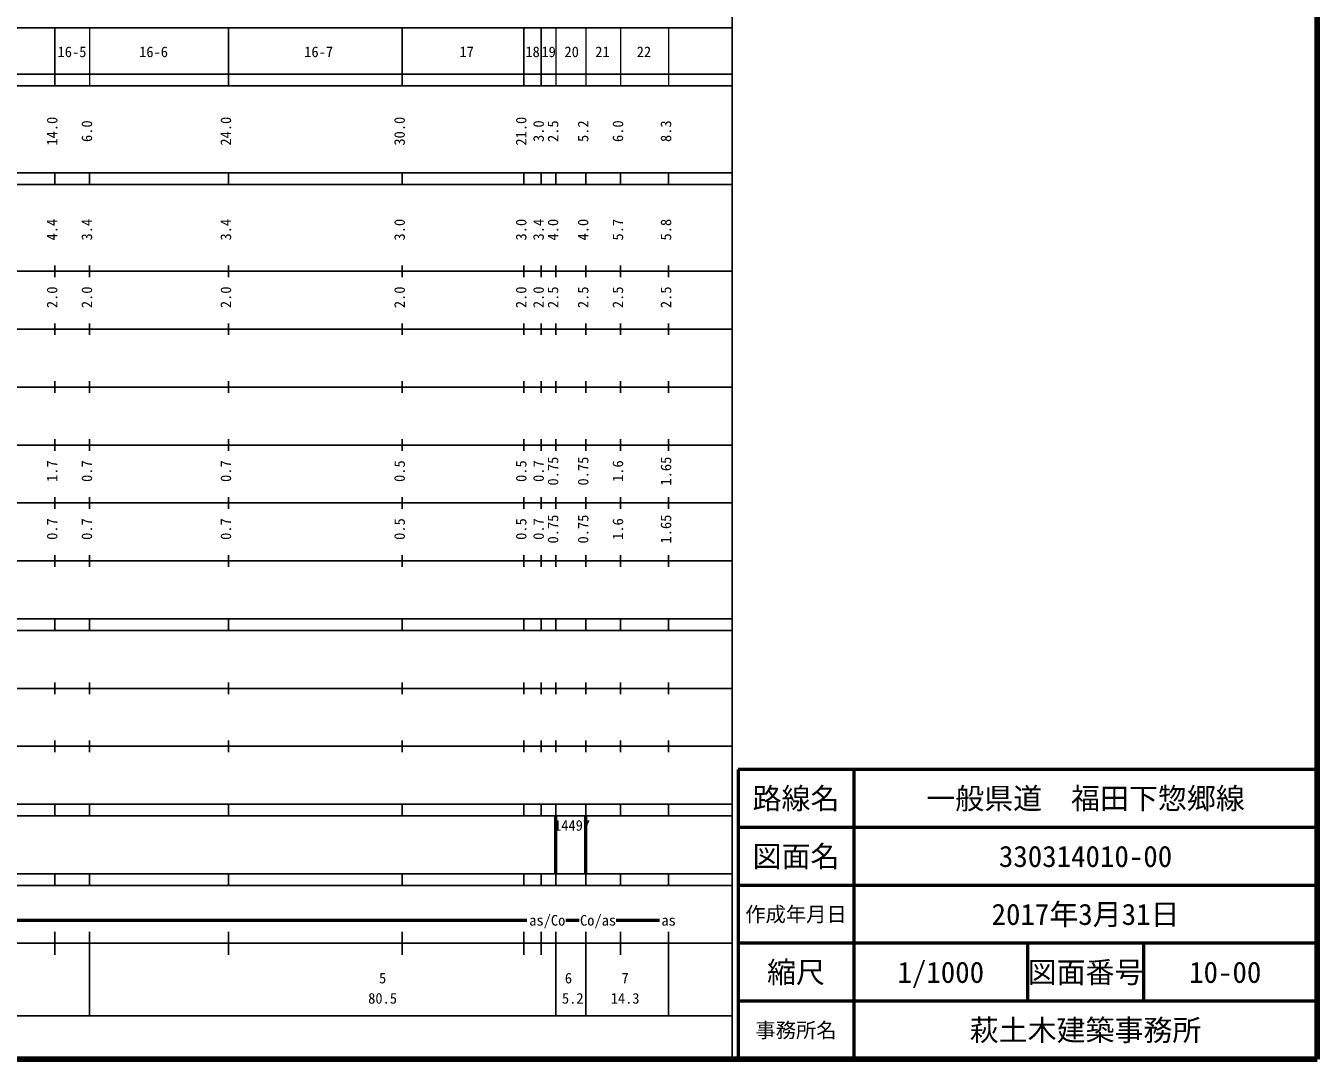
# Model space of a CAD drawing. Units: millimetres on the paper, enlarged 1000 times. Extents: x 40000 to 680000, y 20000 to 380000.
# Drawn here: x 456999 to 680000, y 20000 to 198357 of the extents above; entities that cross this region are included whole.
import ezdxf
from ezdxf.enums import TextEntityAlignment as Align

# ---------------------------------------------------------------- set-up
doc = ezdxf.new("R2010")
doc.units = ezdxf.units.MM
doc.header["$LTSCALE"] = 1000
for name, color, linetype, lineweight in [('M-TTL', 2, 'Continuous', 140), ('M-TTL-BAND', 7, 'Continuous', 25), ('M-TTL-FRAM', 2, 'Continuous', 50), ('M-TTL-LINE', 7, 'Continuous', 50), ('M-TTL-TXT', 7, 'Continuous', 13)]:
    doc.layers.add(name, color=color, linetype=linetype, lineweight=lineweight)
doc.styles.add('ＭＳ ゴシック', font='')
doc.styles.get('ＭＳ ゴシック').set_extended_font_data('MS Gothic')

msp = doc.modelspace()

# ---------------------------------------------------------------- linework, layer by layer
at = {"layer": 'M-TTL'}
for p, q in [((680000, 20000), (680000, 380000)), ((40000, 20000), (680000, 20000))]:
    msp.add_line(p, q, dxfattribs=at)
at = {"layer": 'M-TTL-BAND'}
for p, q in [((579000, 20000), (579000, 370000)), ((68000, 198000), (579000, 198000)), ((462000, 198000), (462000, 188000)), ((492000, 198000), (492000, 188000)), ((522000, 198000), (522000, 188000)), ((543000, 198000), (543000, 188000)), ((546000, 198000), (546000, 188000)), ((40000, 190000), (579000, 190000)), ((40000, 188000), (579000, 188000)), ((40000, 173000), (579000, 173000)), ((462000, 171000), (462000, 173000)), ((468000, 171000), (468000, 173000)), ((492000, 171000), (492000, 173000)), ((522000, 171000), (522000, 173000)), ((543000, 171000), (543000, 173000)), ((546000, 171000), (546000, 173000)), ((548500, 171000), (548500, 173000)), ((553700, 171000), (553700, 173000)), ((559700, 171000), (559700, 173000)), ((568000, 171000), (568000, 173000)), ((40000, 171000), (579000, 171000)), ((462000, 155000), (462000, 157000)), ((468000, 155000), (468000, 157000)), ((492000, 155000), (492000, 157000)), ((522000, 155000), (522000, 157000)), ((543000, 155000), (543000, 157000)), ((546000, 155000), (546000, 157000)), ((548500, 155000), (548500, 157000)), ((553700, 155000), (553700, 157000)), ((559700, 155000), (559700, 157000)), ((568000, 155000), (568000, 157000)), ((40000, 156000), (579000, 156000)), ((46000, 146000), (579000, 146000)), ((462000, 145000), (462000, 147000)), ((468000, 145000), (468000, 147000)), ((492000, 145000), (492000, 147000)), ((522000, 145000), (522000, 147000)), ((543000, 145000), (543000, 147000)), ((546000, 145000), (546000, 147000)), ((548500, 145000), (548500, 147000)), ((553700, 145000), (553700, 147000)), ((559700, 145000), (559700, 147000)), ((568000, 145000), (568000, 147000)), ((462000, 135000), (462000, 137000)), ((468000, 135000), (468000, 137000)), ((492000, 135000), (492000, 137000)), ((522000, 135000), (522000, 137000)), ((543000, 135000), (543000, 137000)), ((546000, 135000), (546000, 137000)), ((548500, 135000), (548500, 137000)), ((553700, 135000), (553700, 137000)), ((559700, 135000), (559700, 137000)), ((568000, 135000), (568000, 137000)), ((52000, 136000), (579000, 136000)), ((46000, 126000), (579000, 126000)), ((462000, 125000), (462000, 127000)), ((468000, 125000), (468000, 127000)), ((492000, 125000), (492000, 127000)), ((522000, 125000), (522000, 127000)), ((543000, 125000), (543000, 127000)), ((546000, 125000), (546000, 127000)), ((548500, 125000), (548500, 127000)), ((553700, 125000), (553700, 127000)), ((559700, 125000), (559700, 127000)), ((568000, 125000), (568000, 127000)), ((52000, 116000), (579000, 116000)), ((462000, 115000), (462000, 117000)), ((468000, 115000), (468000, 117000)), ((492000, 115000), (492000, 117000)), ((522000, 115000), (522000, 117000)), ((543000, 115000), (543000, 117000)), ((546000, 115000), (546000, 117000)), ((548500, 115000), (548500, 117000)), ((553700, 115000), (553700, 117000)), ((559700, 115000), (559700, 117000)), ((568000, 115000), (568000, 117000)), ((46000, 106000), (579000, 106000)), ((462000, 105000), (462000, 107000)), ((468000, 105000), (468000, 107000)), ((492000, 105000), (492000, 107000)), ((522000, 105000), (522000, 107000)), ((543000, 105000), (543000, 107000)), ((546000, 105000), (546000, 107000)), ((548500, 105000), (548500, 107000)), ((553700, 105000), (553700, 107000)), ((559700, 105000), (559700, 107000)), ((568000, 105000), (568000, 107000)), ((40000, 96000), (579000, 96000)), ((462000, 94000), (462000, 96000)), ((468000, 94000), (468000, 96000)), ((492000, 94000), (492000, 96000)), ((522000, 94000), (522000, 96000)), ((543000, 94000), (543000, 96000)), ((546000, 94000), (546000, 96000)), ((548500, 94000), (548500, 96000)), ((553700, 94000), (553700, 96000)), ((559700, 94000), (559700, 96000)), ((568000, 94000), (568000, 96000)), ((40000, 94000), (579000, 94000)), ((462000, 83000), (462000, 85000)), ((468000, 83000), (468000, 85000)), ((492000, 83000), (492000, 85000)), ((522000, 83000), (522000, 85000)), ((543000, 83000), (543000, 85000)), ((546000, 83000), (546000, 85000)), ((548500, 83000), (548500, 85000)), ((553700, 83000), (553700, 85000)), ((559700, 83000), (559700, 85000)), ((568000, 83000), (568000, 85000)), ((49000, 84000), (579000, 84000)), ((40000, 74000), (579000, 74000)), ((462000, 73000), (462000, 75000)), ((468000, 73000), (468000, 75000)), ((492000, 73000), (492000, 75000)), ((522000, 73000), (522000, 75000)), ((543000, 73000), (543000, 75000)), ((546000, 73000), (546000, 75000)), ((548500, 73000), (548500, 75000)), ((553700, 73000), (553700, 75000)), ((559700, 73000), (559700, 75000)), ((568000, 73000), (568000, 75000)), ((40000, 64000), (579000, 64000)), ((462000, 62000), (462000, 64000)), ((468000, 62000), (468000, 64000)), ((492000, 62000), (492000, 64000)), ((522000, 62000), (522000, 64000)), ((543000, 62000), (543000, 64000)), ((546000, 62000), (546000, 64000)), ((548500, 62000), (548500, 64000)), ((553700, 62000), (553700, 64000)), ((559700, 62000), (559700, 64000)), ((568000, 62000), (568000, 64000)), ((40000, 62000), (579000, 62000)), ((40000, 52000), (579000, 52000)), ((462000, 50000), (462000, 52000)), ((468000, 50000), (468000, 52000)), ((492000, 50000), (492000, 52000)), ((522000, 50000), (522000, 52000)), ((543000, 50000), (543000, 52000)), ((546000, 50000), (546000, 52000)), ((548500, 50000), (548500, 52000)), ((553700, 50000), (553700, 52000)), ((559700, 50000), (559700, 52000)), ((568000, 50000), (568000, 52000)), ((40000, 50000), (579000, 50000)), ((462000, 38000), (462000, 42000)), ((468000, 38000), (468000, 42000)), ((492000, 38000), (492000, 42000)), ((522000, 38000), (522000, 42000)), ((543000, 38000), (543000, 42000)), ((546000, 38000), (546000, 42000)), ((548500, 38000), (548500, 42000)), ((553700, 38000), (553700, 42000)), ((559700, 38000), (559700, 42000)), ((568000, 38000), (568000, 42000)), ((40000, 40000), (579000, 40000)), ((468000, 27500), (468000, 40000)), ((548500, 40000), (548500, 27500)), ((553700, 40000), (553700, 27500)), ((568000, 40000), (568000, 27500)), ((68000, 27500), (579000, 27500))]:
    msp.add_line(p, q, dxfattribs=at)
at = {"layer": 'M-TTL-FRAM'}
for p, q in [((680000, 70000), (580000, 70000)), ((580000, 70000), (580000, 20000))]:
    msp.add_line(p, q, dxfattribs=at)
at = {"layer": 'M-TTL-LINE'}
for p, q in [((600000, 70000), (600000, 20000)), ((548500, 52000), (548500, 62000)), ((553700, 52000), (553700, 62000)), ((680000, 60000), (580000, 60000)), ((680000, 50000), (580000, 50000)), ((274970, 44000), (543503, 44000)), ((550272, 44000), (552569, 44000)), ((558941, 44000), (566402, 44000)), ((680000, 40000), (580000, 40000)), ((630000, 40000), (630000, 30000)), ((650000, 40000), (650000, 30000)), ((680000, 30000), (580000, 30000))]:
    msp.add_line(p, q, dxfattribs=at)
at = {"layer": 'M-TTL-TXT'}
for p, q in [((468000, 198000), (468000, 188000)), ((548500, 198000), (548500, 188000)), ((553700, 198000), (553700, 188000)), ((559700, 198000), (559700, 188000)), ((568000, 198000), (568000, 188000))]:
    msp.add_line(p, q, dxfattribs=at)

# ---------------------------------------------------------------- texts
at = {"layer": 'M-TTL-BAND', "style": 'ＭＳ ゴシック'}
for s, p in [('16-5', (464970, 192405)), ('16-6', (479057, 192405)), ('16-7', (507567, 192405)), ('17', (533126, 192405)), ('18', (544513, 192405)), ('19', (547276, 192405)), ('20', (551261, 192405)), ('21', (556575, 192405)), ('22', (563745, 192405)), ('14497', (551330, 58881)), ('as/Co', (547046, 42500)), ('Co/as', (555816, 42500)), ('as', (568000, 42500)), ('5', (518610, 32523)), ('6', (550705, 32523)), ('7', (560490, 32523)), ('80.5', (518610, 29033)), ('5.2', (551451, 29033)), ('14.3', (560490, 29033))]:
    msp.add_text(s, height=1833, dxfattribs=at).set_placement(p, align=Align.BOTTOM_CENTER)
for s, p in [('14.0', (463000, 180174)), ('6.0', (469000, 180174)), ('24.0', (493000, 180174)), ('30.0', (523000, 180174)), ('21.0', (544000, 180174)), ('3.0', (547000, 180174)), ('2.5', (549500, 180174)), ('5.2', (554700, 180174)), ('6.0', (560700, 180174)), ('8.3', (569000, 180174)), ('4.4', (463000, 163174)), ('3.4', (469000, 163174)), ('3.4', (493000, 163174)), ('3.0', (523000, 163174)), ('3.0', (544000, 163174)), ('3.4', (547000, 163174)), ('4.0', (549500, 163174)), ('4.0', (554700, 163174)), ('5.7', (560700, 163174)), ('5.8', (569000, 163174)), ('2.0', (463000, 151500)), ('2.0', (469000, 151500)), ('2.0', (493000, 151500)), ('2.0', (523000, 151500)), ('2.0', (544000, 151500)), ('2.0', (547000, 151500)), ('2.5', (549500, 151500)), ('2.5', (554700, 151500)), ('2.5', (560700, 151500)), ('2.5', (569000, 151500)), ('1.7', (463000, 121500)), ('0.7', (469000, 121500)), ('0.7', (493000, 121500)), ('0.5', (523000, 121500)), ('0.5', (544000, 121500)), ('0.7', (547000, 121500)), ('0.75', (549500, 121500)), ('0.75', (554700, 121500)), ('1.6', (560700, 121500)), ('1.65', (569000, 121500)), ('0.75', (549500, 111500)), ('0.75', (554700, 111500)), ('1.65', (569000, 111500)), ('0.7', (463000, 111500)), ('0.7', (469000, 111500)), ('0.7', (493000, 111500)), ('0.5', (523000, 111500)), ('0.5', (544000, 111500)), ('0.7', (547000, 111500)), ('1.6', (560700, 111500))]:
    msp.add_text(s, height=1833, rotation=90, dxfattribs=at).set_placement(p, align=Align.BOTTOM_CENTER)
at = {"layer": 'M-TTL-TXT', "style": 'ＭＳ ゴシック'}
for s, height, p in [('路線名', 3666, (590000, 65000)), ('路線名', 3666, (590000, 65000)), ('一般県道\u3000福田下惣郷線', 3666, (640000, 65000)), ('図面名', 3666, (590000, 55000)), ('図面名', 3666, (590000, 55000)), ('330314010-00', 3666, (640000, 55000)), ('2017年3月31日', 3666, (640000, 45000)), ('作成年月日', 2566, (590000, 45000)), ('作成年月日', 2566, (590000, 45000)), ('縮尺', 3666, (590000, 35000)), ('縮尺', 3666, (590000, 35000)), ('1/1000', 3666, (615000, 35000)), ('図面番号', 3666, (640000, 35000)), ('図面番号', 3666, (640000, 35000)), ('10-00', 3666, (664125, 35000)), ('萩土木建築事務所', 3666, (640000, 25000)), ('事務所名', 2566, (590000, 25000)), ('事務所名', 2566, (590000, 25000))]:
    msp.add_text(s, height=height, dxfattribs=at).set_placement(p, align=Align.MIDDLE_CENTER)

doc.saveas('drawing.dxf')
